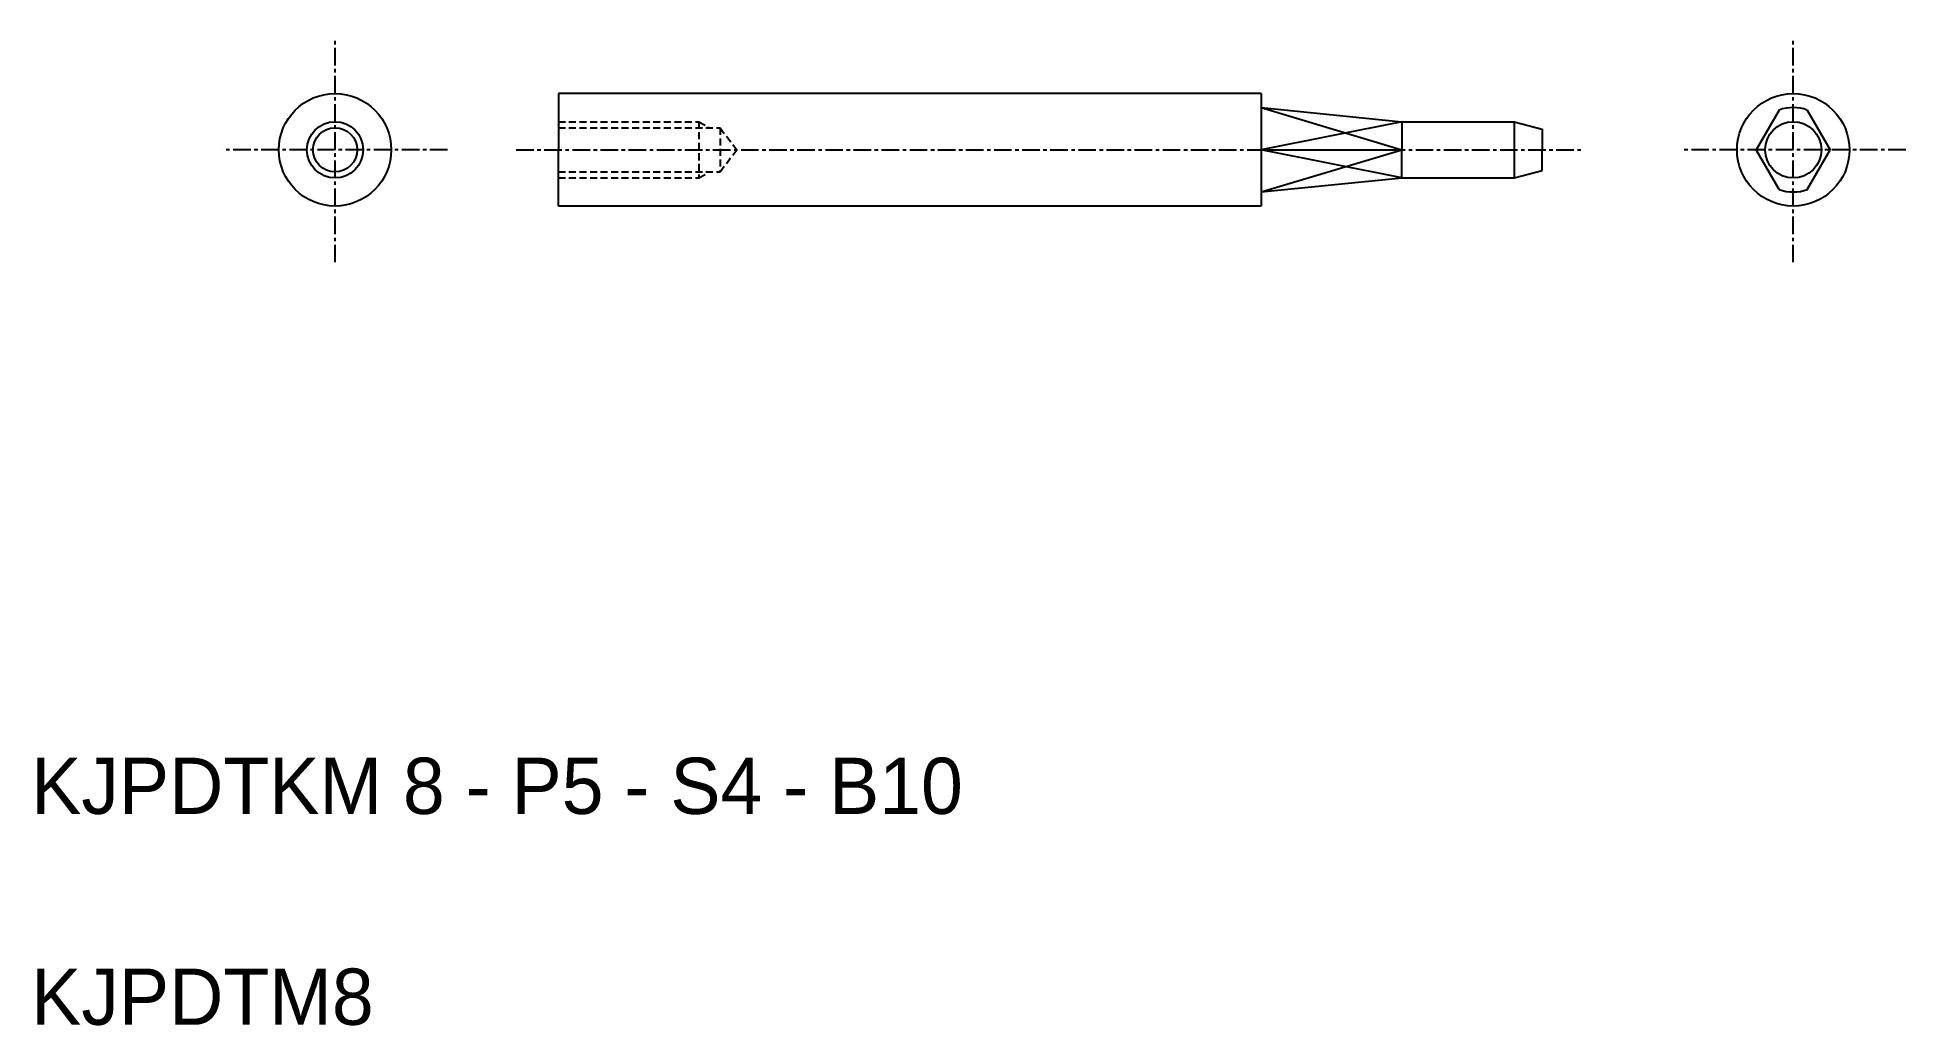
# Model space of a CAD drawing. Extents: x 103 to 236, y 10 to 80.
import ezdxf

# ---------------------------------------------------------------- set-up
doc = ezdxf.new("R2010")
doc.units = 0
doc.linetypes.add('CENTER', pattern=[2, 1.25, -0.25, 0.25, -0.25])
doc.linetypes.add('DASHED', pattern=[0.75, 0.5, -0.25])
doc.layers.get('0').update_dxf_attribs({"linetype": 'CONTINUOUS'})
doc.layers.add('CENTER', color=1, linetype='CENTER')

msp = doc.modelspace()

# ---------------------------------------------------------------- linework, layer by layer
at = {"color": 7, "linetype": 'CONTINUOUS'}
for p, q in [((190, 76.24), (140, 76.24)), ((140, 76.24), (140, 72.24)), ((190, 76.24), (190, 68.24)), ((190, 75.24), (200, 74.24)), ((226.86, 75.07), (225.22, 72.24)), ((228.86, 75.07), (230.49, 72.24)), ((200, 74.24), (200, 73.24)), ((200, 74.24), (208, 74.24)), ((200, 73.24), (200, 72.24)), ((208, 74.24), (208, 70.24)), ((208, 74.24), (210, 73.7)), ((210, 73.7), (210, 72.24)), ((140, 68.24), (140, 72.24)), ((190, 72.24), (200, 72.24)), ((200, 71.24), (200, 72.24)), ((210, 70.77), (210, 72.24)), ((226.86, 69.41), (225.22, 72.24)), ((228.86, 69.41), (230.49, 72.24)), ((200, 70.24), (200, 71.24)), ((208, 70.24), (210, 70.77)), ((190, 69.24), (200, 70.24)), ((200, 70.24), (208, 70.24)), ((190, 68.24), (140, 68.24))]:
    msp.add_line(p, q, dxfattribs=at)
at = {"color": 3, "linetype": 'CONTINUOUS'}
for p, q in [((190, 75.24), (200, 72.24)), ((200, 74.24), (190, 72.24)), ((200, 70.24), (190, 72.24)), ((190, 69.24), (200, 72.24))]:
    msp.add_line(p, q, dxfattribs=at)
at = {"color": 3, "linetype": 'DASHED'}
for p, q in [((140, 74.24), (150, 74.24)), ((140, 73.8), (151.5, 73.8)), ((150, 74.24), (150, 70.24)), ((150, 74.24), (150.66, 73.86)), ((151.5, 73.8), (152.69, 72.24)), ((151.5, 73.8), (151.5, 70.67)), ((151.5, 70.67), (152.69, 72.24)), ((140, 70.67), (151.5, 70.67)), ((150, 70.24), (150.66, 70.62)), ((140, 70.24), (150, 70.24))]:
    msp.add_line(p, q, dxfattribs=at)
at = {"color": 7, "linetype": 'CONTINUOUS'}
for centre, radius in [((124.11, 72.24), 4), ((227.86, 72.24), 4), ((124.11, 72.24), 1.57), ((227.86, 72.24), 2)]:
    msp.add_circle(centre, radius, dxfattribs=at)
at = {"color": 3, "linetype": 'CONTINUOUS'}
msp.add_circle((124.11, 72.24), 2, dxfattribs=at)
at = {"color": 7, "linetype": 'CONTINUOUS'}
for start, end in [(70.5288, 109.4712), (250.5288, 289.4712)]:
    msp.add_arc((227.86, 72.24), 3, start, end, dxfattribs=at)
at = {"layer": 'CENTER', "color": 1, "linetype": 'CENTER'}
for p, q in [((124.11, 64.24), (124.11, 80.24)), ((227.86, 64.24), (227.86, 80.24)), ((132.11, 72.24), (116.11, 72.24)), ((137, 72.24), (213, 72.24)), ((235.86, 72.24), (219.86, 72.24))]:
    msp.add_line(p, q, dxfattribs=at)

# ---------------------------------------------------------------- texts
at = {"color": 7, "linetype": 'CONTINUOUS'}
for s, p in [('KJPDTKM 8 - P5 - S4 - B10', (102.49, 25)), ('KJPDTM8', (102.49, 10))]:
    msp.add_text(s, height=4, dxfattribs=at).set_placement(p)

doc.saveas('drawing.dxf')
